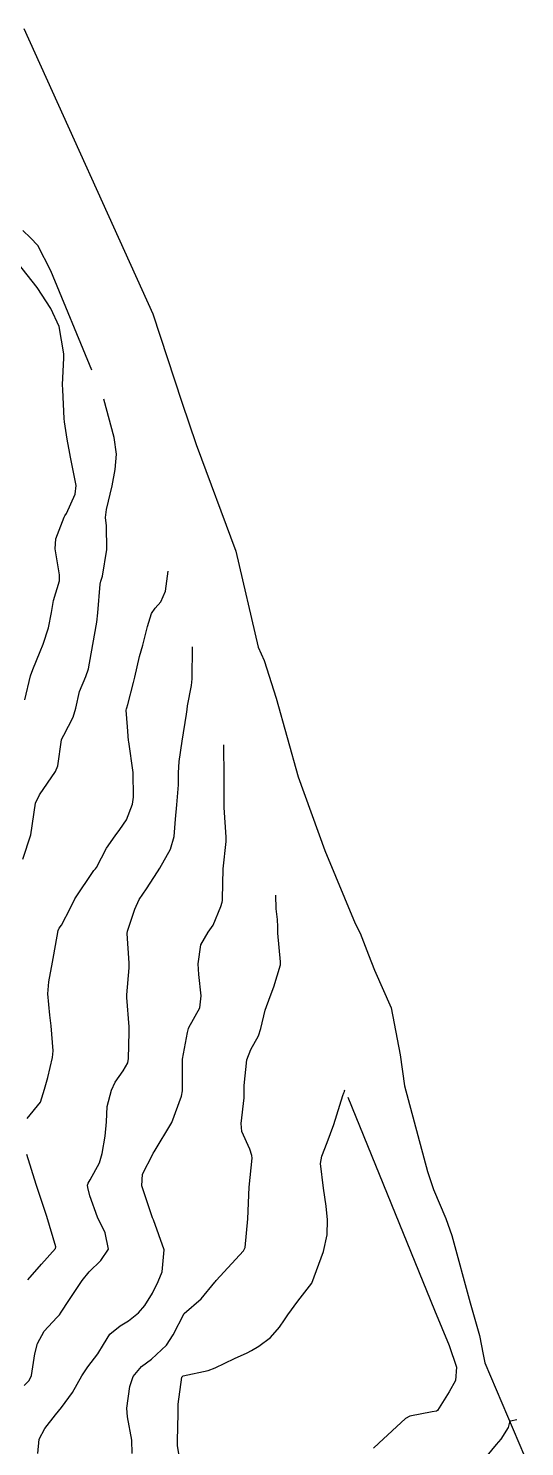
# Model space of a CAD drawing. Header units: metres. Extents: x 307586 to 320046, y 7427249 to 7434250.
# Drawn here: x 319267.7 to 319298.9, y 7429734.3 to 7429823.5 of the extents above; entities that cross this region are included whole.
import ezdxf

# ---------------------------------------------------------------- set-up
doc = ezdxf.new("R2010")
doc.units = ezdxf.units.M
doc.header["$MEASUREMENT"] = 0
for name, color, linetype in [('Area', 45, 'Continuous'), ('Curvas de Nivel 1m', 11, 'Continuous'), ('Curvas de Nivel 5m', 15, 'Continuous')]:
    doc.layers.add(name, color=color, linetype=linetype)

msp = doc.modelspace()

# ---------------------------------------------------------------- linework, layer by layer
at = {"layer": 'Area'}
msp.add_polyline3d([(319267.45, 7429823.473, 821.969), (319275.566, 7429805.52, 817.819), (319277.396, 7429799.95, 818.588), (319278.293, 7429797.297, 818.979), (319280.779, 7429790.579, 818.918), (319282.193, 7429784.549, 820.299), (319282.559, 7429783.707, 820.409), (319283.323, 7429781.326, 820.868), (319284.704, 7429776.393, 821.498), (319286.371, 7429771.763, 822.219), (319288.292, 7429767.163, 822.629), (319288.61, 7429766.561, 822.749), (319289.119, 7429765.189, 822.799), (319289.494, 7429764.233, 822.959), (319290.543, 7429761.857, 823.209), (319291.119, 7429758.893, 823.327), (319291.389, 7429756.953, 823.768), (319292.842, 7429751.558, 823.708), (319293.204, 7429750.423, 823.649), (319293.989, 7429748.6, 823.739), (319294.363, 7429747.543, 823.638), (319295.518, 7429743.298, 823.868), (319296.098, 7429741.235, 823.928), (319296.325, 7429740.056, 824.137), (319296.43, 7429739.526, 824.578), (319298.939, 7429733.654, 822.399)], dxfattribs=at)
at = {"layer": 'Curvas de Nivel 1m', "flags": 128}
for points, elevation in [([(319271.723, 7429801.98), (319269.152, 7429808.217), (319268.334, 7429809.816), (319267.885, 7429810.293), (319267.388, 7429810.754)], 818), ([(319267.515, 7429781.222), (319267.882, 7429782.742), (319268.017, 7429783.141), (319268.494, 7429784.27), (319268.673, 7429784.734), (319269.012, 7429785.761), (319269.197, 7429786.729), (319269.318, 7429787.474), (319269.7, 7429788.724), (319269.71, 7429789.1), (319269.428, 7429790.727), (319269.474, 7429791.365), (319269.995, 7429792.721), (319270.046, 7429792.809), (319270.135, 7429792.956), (319270.688, 7429794.174), (319270.743, 7429794.714), (319270.387, 7429796.501), (319270.344, 7429796.718), (319270.187, 7429797.628), (319270.017, 7429798.722), (319270, 7429798.927), (319269.904, 7429800.723), (319269.89, 7429801.061), (319269.97, 7429802.723), (319269.973, 7429803.006), (319269.684, 7429804.726), (319269.162, 7429805.853), (319268.299, 7429807.171), (319267.038, 7429808.759)], 817), ([(319267.4, 7429771.217), (319267.893, 7429772.74), (319268.2, 7429774.737), (319268.438, 7429775.255), (319269.452, 7429776.725), (319269.59, 7429777.071), (319269.833, 7429778.721), (319269.862, 7429778.823), (319269.966, 7429779.019), (319270.556, 7429780.136), (319270.728, 7429780.713), (319270.949, 7429781.76), (319271.358, 7429782.707), (319271.532, 7429783.19), (319271.792, 7429784.702), (319272.047, 7429786.11), (319272.118, 7429786.699), (319272.266, 7429788.512), (319272.3, 7429788.697), (319272.402, 7429789.011), (319272.682, 7429790.691), (319272.65, 7429792.168), (319272.586, 7429792.693), (319272.65, 7429793.204), (319273.019, 7429794.687), (319273.203, 7429795.724), (319273.277, 7429796.683), (319273.145, 7429797.729), (319272.493, 7429800.14)], 818), ([(319267.674, 7429754.891), (319268.498, 7429755.919), (319268.752, 7429756.729), (319268.957, 7429757.475), (319269.27, 7429758.725), (319269.293, 7429759.158), (319269.177, 7429760.726), (319269.083, 7429761.396), (319268.959, 7429762.728), (319269.023, 7429763.485), (319269.26, 7429764.725), (319269.335, 7429765.187), (319269.621, 7429766.722), (319269.678, 7429766.858), (319269.818, 7429767.063), (319270.396, 7429768.15), (319270.674, 7429768.708), (319271.861, 7429770.485), (319271.955, 7429770.596), (319272.018, 7429770.688), (319272.654, 7429771.91), (319273.191, 7429772.677), (319273.499, 7429773.072), (319273.903, 7429773.69), (319274.294, 7429774.666), (319274.363, 7429775.111), (319274.334, 7429776.666), (319274.049, 7429778.582), (319274.037, 7429778.669), (319273.972, 7429779.54), (319273.895, 7429780.585), (319273.914, 7429780.671), (319273.932, 7429780.723), (319273.987, 7429780.937), (319274.359, 7429782.316), (319274.438, 7429782.666), (319274.739, 7429783.95), (319274.939, 7429784.661), (319275.241, 7429785.855), (319275.479, 7429786.656), (319275.709, 7429787.002), (319276.064, 7429787.399), (319276.367, 7429788.062), (319276.533, 7429789.32)], 819), ([(319268.337, 7429733.818), (319268.424, 7429734.73), (319268.784, 7429735.382), (319269.448, 7429736.248), (319269.829, 7429736.714), (319270.519, 7429737.653), (319271.109, 7429738.696), (319271.489, 7429739.27), (319272.101, 7429740.08), (319272.465, 7429740.68), (319272.87, 7429741.319), (319273.521, 7429741.847), (319274.035, 7429742.155), (319274.659, 7429742.659), (319275.068, 7429743.124), (319275.545, 7429743.897), (319275.906, 7429744.645), (319276.155, 7429745.237), (319276.29, 7429746.639), (319275.601, 7429748.509), (319275.538, 7429748.651), (319275.495, 7429748.76), (319274.874, 7429750.657), (319274.91, 7429751.382), (319275.564, 7429752.651), (319275.597, 7429752.707), (319275.654, 7429752.794), (319276.756, 7429754.634), (319277.364, 7429756.299), (319277.427, 7429756.624), (319277.439, 7429756.882), (319277.441, 7429758.624), (319277.74, 7429760.304), (319277.812, 7429760.55), (319277.841, 7429760.619), (319278.516, 7429761.858), (319278.607, 7429762.612), (319278.455, 7429763.945), (319278.417, 7429764.614), (319278.592, 7429765.826), (319279.048, 7429766.608), (319279.368, 7429767.056), (319279.837, 7429768.222), (319279.928, 7429768.512), (319279.947, 7429768.598), (319279.949, 7429768.703), (319279.997, 7429770.598), (319280.172, 7429772.312), (319280.17, 7429772.596), (319280.055, 7429774.454), (319280.054, 7429776.35), (319280.023, 7429778.41)], 821), ([(319274.277, 7429733.809), (319274.244, 7429734.662), (319273.981, 7429736.131), (319273.925, 7429736.665), (319274.112, 7429738.025), (319274.335, 7429738.661), (319274.853, 7429739.293), (319275.494, 7429739.752), (319276.429, 7429740.636), (319276.853, 7429741.289), (319277.533, 7429742.62), (319278.599, 7429743.553), (319279.47, 7429744.601), (319279.506, 7429744.648), (319279.554, 7429744.7), (319281.27, 7429746.575), (319281.375, 7429746.774), (319281.539, 7429748.571), (319281.623, 7429750.57), (319281.815, 7429752.403), (319281.801, 7429752.569), (319281.657, 7429752.959), (319281.167, 7429754.076), (319281.126, 7429754.578), (319281.3, 7429756.187), (319281.314, 7429756.576), (319281.312, 7429756.962), (319281.468, 7429758.574), (319281.729, 7429759.227), (319282.217, 7429760.086), (319282.365, 7429760.564), (319282.62, 7429761.701), (319282.934, 7429762.558), (319283.164, 7429763.172), (319283.593, 7429764.552), (319283.601, 7429764.745), (319283.418, 7429766.554), (319283.417, 7429766.956), (319283.4, 7429767.402), (319283.322, 7429768.088), (319283.293, 7429768.95)], 822), ([(319277.39, 7429732.62), (319277.119, 7429734.313), (319277.116, 7429734.625), (319277.168, 7429736.342), (319277.154, 7429736.624), (319277.159, 7429736.923), (319277.393, 7429738.621), (319277.484, 7429738.714), (319279.049, 7429739.042), (319279.489, 7429739.199), (319280.712, 7429739.799), (319281.499, 7429740.161), (319281.772, 7429740.296), (319282.238, 7429740.563), (319282.956, 7429741.11), (319283.521, 7429741.763), (319283.845, 7429742.23), (319284.063, 7429742.545), (319284.684, 7429743.396), (319285.553, 7429744.53), (319286.287, 7429746.519), (319286.532, 7429747.572), (319286.552, 7429748.516), (319286.466, 7429749.372), (319286.287, 7429750.52), (319286.107, 7429752.062), (319286.186, 7429752.522), (319286.535, 7429753.39), (319286.947, 7429754.511), (319287.519, 7429756.33), (319287.584, 7429756.502), (319287.613, 7429756.582), (319287.624, 7429756.642), (319287.633, 7429756.7)], 823), ([(319287.823, 7429756.24), (319293.276, 7429742.826), (319294.193, 7429740.62), (319294.656, 7429739.256), (319294.588, 7429738.419), (319294.2, 7429737.694), (319293.454, 7429736.528), (319293.399, 7429736.485), (319293.138, 7429736.433), (319291.732, 7429736.165), (319291.449, 7429736.019), (319289.768, 7429734.475), (319289.43, 7429734.15)], 823), ([(319267.703, 7429744.738), (319268.567, 7429745.726), (319269.449, 7429746.721), (319269.471, 7429746.825), (319268.901, 7429748.727), (319268.54, 7429749.805), (319268.229, 7429750.734), (319267.651, 7429752.624)], 819), ([(319298.443, 7429735.93), (319298.057, 7429735.848), (319298.028, 7429735.842), (319297.988, 7429735.783), (319297.909, 7429735.461), (319297.438, 7429734.721), (319297.156, 7429734.384), (319295.979, 7429732.962)], 822)]:
    msp.add_lwpolyline(points, dxfattribs=dict(at, elevation=elevation))
at = {"layer": 'Curvas de Nivel 5m', "elevation": 820, "flags": 128}
msp.add_lwpolyline([(319267.473, 7429738.088), (319267.799, 7429738.416), (319267.933, 7429738.735), (319268.149, 7429740.081), (319268.32, 7429740.732), (319268.736, 7429741.506), (319269.528, 7429742.372), (319269.698, 7429742.55), (319269.815, 7429742.716), (319270.28, 7429743.449), (319271.133, 7429744.696), (319271.558, 7429745.241), (319272.294, 7429745.955), (319272.773, 7429746.678), (319272.574, 7429747.694), (319272.093, 7429748.685), (319271.616, 7429750.023), (319271.475, 7429750.546), (319271.46, 7429750.692), (319271.501, 7429750.816), (319271.628, 7429751.031), (319272.216, 7429752.113), (319272.373, 7429752.683), (319272.563, 7429753.782), (319272.647, 7429754.68), (319272.705, 7429755.658), (319272.96, 7429756.677), (319273.194, 7429757.182), (319273.711, 7429757.893), (319273.987, 7429758.399), (319274.029, 7429758.667), (319274.089, 7429760.316), (319274.08, 7429760.667), (319273.926, 7429762.513), (319273.927, 7429762.668), (319274.09, 7429764.367), (319274.083, 7429764.667), (319273.954, 7429766.526), (319273.968, 7429766.668), (319274.432, 7429768.066), (319274.703, 7429768.661), (319275.164, 7429769.342), (319275.86, 7429770.402), (319276.008, 7429770.648), (319276.675, 7429771.844), (319276.911, 7429772.635), (319276.998, 7429773.727), (319277.073, 7429774.633), (319277.176, 7429775.882), (319277.186, 7429776.631), (319277.215, 7429777.36), (319277.404, 7429778.628), (319277.689, 7429780.334), (319277.719, 7429780.624), (319277.749, 7429780.861), (319278.006, 7429782.135), (319278.042, 7429782.559), (319278.053, 7429784.56)], dxfattribs=at)

doc.saveas('drawing.dxf')
